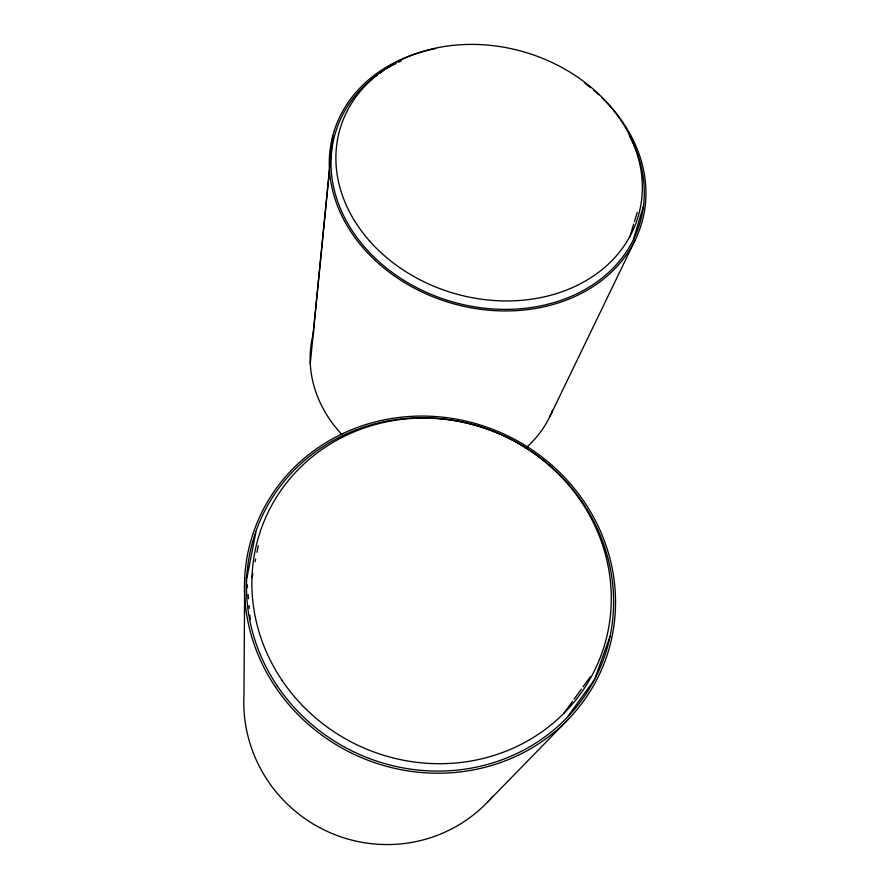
<?xml version="1.0" encoding="UTF-8"?>
<svg xmlns="http://www.w3.org/2000/svg" width="889" height="889" viewBox="0 0 889 889"><rect width="100%" height="100%" fill="white"/><g stroke="black" fill="none" stroke-linecap="round" stroke-linejoin="round"><path stroke-width="1.33" d="M244.708 577.494L243.975 694.709A141.796 139.262 33.8 0 0 332.653 833.76A141.796 139.262 33.8 0 0 492.284 796.922M313.072 334.642L332.808 135.706M310.272 363.612L329.486 170.11M252.032 577.683L252.809 573.683M255.143 561.67L255.665 559.003M256.954 552.325L258.255 545.657M246.986 577.494L255.854 532.255M633.546 239.041L643.247 206.87M629.69 237.23L633.646 224.195M634.435 221.583L637.202 212.46M610.121 636.235L594.63 679.385L567.349 717.212M549.846 416.597L635.257 239.841M563.682 713.578L572.549 701.332M574.161 699.098L581.417 689.075M583.028 686.841L590.285 676.818M487.661 801.989L568.816 718.756M247.298 584.918L247.531 587.673M248.109 594.563L248.464 598.697M249.042 605.587L249.264 608.332M249.853 615.221L250.198 619.355M552.625 410.307A125.838 110.092 16 0 1 525.343 448.478M341.865 434.454A125.838 110.092 16 0 1 313.784 332.008M601.797 97.59A160.531 130.15 16.3 0 1 579.795 294.181A160.531 130.15 16.3 0 1 346.977 225.45A160.531 130.15 16.3 0 1 435.743 48.562M585.006 83.377A160.531 130.15 16.3 0 1 590.44 87.589M593.63 90.222A160.531 130.15 16.3 0 1 598.797 94.767M629.212 135.573A158.798 128.749 16.3 0 1 570.271 296.748A158.798 128.749 16.3 0 1 364.757 247.275A158.798 128.749 16.3 0 1 377.269 74.92M379.481 73.343A158.798 128.749 16.3 0 1 384.026 70.298M386.359 68.842A158.798 128.749 16.3 0 1 396.027 63.452M398.516 62.23A158.798 128.749 16.3 0 1 401.017 61.052M277.357 686.075A185.234 174.877 24.1 0 0 594.608 679.407A185.234 174.877 24.1 0 0 418.186 417.819A185.234 174.877 24.1 0 0 277.357 686.075M275.701 687.386A187.246 176.789 24.1 0 0 596.386 680.452A187.246 176.789 24.1 0 0 417.874 416.119A187.246 176.789 24.1 0 0 275.701 687.386M281.969 680.252A181.389 171.044 24.1 0 0 592.619 674.295A181.389 171.044 24.1 0 0 420.153 418.119A181.389 171.044 24.1 0 0 281.969 680.252M369.568 240.963A155.364 125.693 16.3 0 0 631.901 232.562A155.364 125.693 16.3 0 0 465.825 44.483A155.364 125.693 16.3 0 0 369.568 240.963"/></g></svg>
